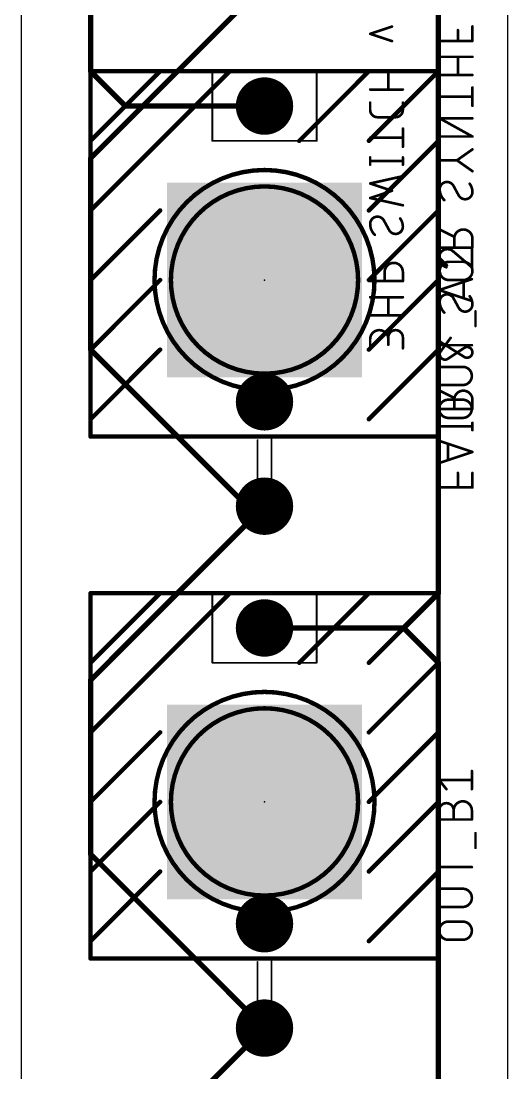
# Model space of a CAD drawing. Extents: x 0 to 14, y 0 to 99.
# Drawn here: x 0 to 14, y 16.21 to 46.44 of the extents above; entities that cross this region are included whole.
import ezdxf

# ---------------------------------------------------------------- set-up
doc = ezdxf.new("R2010")
doc.units = 0
for name, color, linetype in [('1', 12, 'CONTINUOUS'), ('16', 132, 'CONTINUOUS'), ('17', 110, 'CONTINUOUS'), ('20', 31, 'CONTINUOUS'), ('21', 253, 'CONTINUOUS'), ('22', 253, 'CONTINUOUS'), ('23', 53, 'CONTINUOUS'), ('41', 12, 'CONTINUOUS'), ('51', 253, 'CONTINUOUS')]:
    doc.layers.add(name, color=color, linetype=linetype)

# ---------------------------------------------------------------- blocks, each defined once
blk = doc.blocks.new('RECT')
blk.add_solid([(-0.5, -0.5), (0.5, -0.5), (-0.5, 0.5), (0.5, 0.5)])
blk = doc.blocks.new('ROUNDP')
at = {"const_width": 0.5}
blk.add_lwpolyline([(0, -0.25, 1), (0, 0.25, 1), (0, -0.25)], format="xyb", dxfattribs=at)

msp = doc.modelspace()

# ---------------------------------------------------------------- linework, layer by layer
at = {"layer": '1', "const_width": 0.1524}
for points in [[(12, 62.54), (12, 30)], [(2, 58), (2, 45)], [(2, 45), (3, 44)], [(3, 44), (7, 44)], [(12, 30), (11, 29)], [(11, 29), (7, 29)], [(12, 28), (11, 29)], [(12, 15), (12, 28)]]:
    msp.add_lwpolyline(points, dxfattribs=at)
at = {"layer": '1', "const_width": 0.0762}
for points in [[(2.0269, 45.0269, 1), (1.9731, 44.9731)], [(1.9619, 45, 1), (2.0381, 45)], [(3, 44.0381, 1), (3, 43.9619)], [(2.9731, 43.9731, 1), (3.0269, 44.0269)], [(7, 43.9619, 1), (7, 44.0381)], [(11.9619, 30, 1), (12.0381, 30)], [(12.0269, 29.9731, 1), (11.9731, 30.0269)], [(7, 29.0381, 1), (7, 28.9619)], [(11.0269, 29.0269, 1), (10.9731, 28.9731)], [(10.9731, 29.0269, 1), (11.0269, 28.9731)], [(11, 28.9619, 1), (11, 29.0381)], [(12.0381, 28, 1), (11.9619, 28)], [(11.9731, 27.9731, 1), (12.0269, 28.0269)]]:
    msp.add_lwpolyline(points, format="xyb", dxfattribs=at)
at = {"layer": '16', "const_width": 0.1524}
for points in [[(7, 47.5), (2, 42.5)], [(2, 42.5), (2, 37)], [(2, 37), (6.5, 32.5)], [(7, 32.5), (2, 27.5)], [(6.5, 32.5), (7, 32.5)], [(2, 27.5), (2, 22.5)], [(2, 22.5), (7, 17.5)], [(7, 17.5), (2, 12.5)]]:
    msp.add_lwpolyline(points, dxfattribs=at)
at = {"layer": '16', "const_width": 0.0762}
for points in [[(2.0381, 42.5, 1), (1.9619, 42.5)], [(1.9731, 42.5269, 1), (2.0269, 42.4731)], [(1.9619, 37, 1), (2.0381, 37)], [(2.0269, 37.0269, 1), (1.9731, 36.9731)], [(6.5, 32.5381, 1), (6.5, 32.4619)], [(6.4731, 32.4731, 1), (6.5269, 32.5269)], [(7.0269, 32.4731, 1), (6.9731, 32.5269)], [(7, 32.4619, 1), (7, 32.5381)], [(2.0381, 27.5, 1), (1.9619, 27.5)], [(1.9731, 27.5269, 1), (2.0269, 27.4731)], [(1.9619, 22.5, 1), (2.0381, 22.5)], [(2.0269, 22.5269, 1), (1.9731, 22.4731)], [(7.0269, 17.4731, 1), (6.9731, 17.5269)], [(6.9731, 17.4731, 1), (7.0269, 17.5269)]]:
    msp.add_lwpolyline(points, format="xyb", dxfattribs=at)
at = {"layer": '20'}
for p, q in [((0, 99), (0, 0)), ((14, 0), (14, 99))]:
    msp.add_line(p, q, dxfattribs=at)
at = {"layer": '21'}
for points, const_width in [([(2, 43), (2, 45)], 0.127), ([(2, 45), (4, 45)], 0.127), ([(2, 43), (4, 45)], 0.127), ([(6, 45), (2, 41)], 0.127), ([(4, 45), (6, 45)], 0.127), ([(6, 45), (10, 45)], 0.127), ([(10, 45), (8, 43)], 0.127), ([(10, 45), (12, 45)], 0.127), ([(10, 43), (12, 45)], 0.127), ([(12, 45), (12, 43)], 0.127), ([(2, 41), (2, 43)], 0.127), ([(10, 41), (12, 43)], 0.127), ([(12, 43), (12, 41)], 0.127), ([(2, 39), (2, 41)], 0.127), ([(4, 41), (2, 39)], 0.127), ([(10, 39), (12, 41)], 0.127), ([(12, 41), (12, 39)], 0.127), ([(12.9619, 39.3662), (12.9619, 39.8884)], 0.0762), ([(12.4398, 39.81), (12.9619, 39.3662)], 0.0762), ([(2, 37), (2, 39)], 0.127), ([(4, 39), (2, 37)], 0.127), ([(10, 37), (12, 39)], 0.127), ([(12, 39), (12, 37)], 0.127), ([(12.0221, 38.7129), (12.9619, 39.0262)], 0.0762), ([(12.9619, 38.3996), (12.0221, 38.7129)], 0.0762), ([(12.727, 38.9479), (12.727, 38.4779)], 0.0762), ([(13.0663, 37.6811), (13.0663, 38.0988)], 0.0762), ([(12.0221, 36.8669), (12.0221, 37.389)], 0.0762), ([(2, 35), (2, 37)], 0.127), ([(4, 37), (2, 35)], 0.127), ([(10, 35), (12, 37)], 0.127), ([(12, 37), (12, 34.5)], 0.127), ([(12.9619, 37.1279), (12.0221, 37.1279)], 0.0762), ([(12.7008, 36.5051), (12.0221, 36.5051)], 0.0762), ([(12.0221, 35.983), (12.7008, 35.983)], 0.0762), ([(12.2832, 35.5602), (12.7008, 35.5602)], 0.0762), ([(12.7008, 35.0381), (12.2832, 35.0381)], 0.0762), ([(2, 34.5), (2, 35)], 0.127), ([(12, 34.5), (2, 34.5)], 0.127), ([(2, 28), (2, 30)], 0.127), ([(2, 30), (4, 30)], 0.127), ([(2, 28), (4, 30)], 0.127), ([(6, 30), (2, 26)], 0.127), ([(4, 30), (6, 30)], 0.127), ([(6, 30), (10, 30)], 0.127), ([(10, 30), (8, 28)], 0.127), ([(10, 30), (12, 30)], 0.127), ([(10, 28), (12, 30)], 0.127), ([(12, 30), (12, 28)], 0.127), ([(2, 26), (2, 28)], 0.127), ([(10, 26), (12, 28)], 0.127), ([(12, 28), (12, 26)], 0.127), ([(2, 24), (2, 26)], 0.127), ([(4, 26), (2, 24)], 0.127), ([(10, 24), (12, 26)], 0.127), ([(12, 26), (12, 24)], 0.127), ([(12.9619, 24.3662), (12.9619, 24.8884)], 0.0762), ([(12.2309, 24.3662), (12.0221, 24.6273)], 0.0762), ([(12.0221, 24.6273), (12.9619, 24.6273)], 0.0762), ([(2, 22), (2, 24)], 0.127), ([(4, 24), (2, 22)], 0.127), ([(10, 22), (12, 24)], 0.127), ([(12, 24), (12, 22)], 0.127), ([(12.0221, 23.4955), (12.0221, 23.7565)], 0.0762), ([(12.4398, 23.4955), (12.4398, 23.7565)], 0.0762), ([(12.9619, 23.7565), (12.9619, 23.4955)], 0.0762), ([(12.9619, 23.4955), (12.0221, 23.4955)], 0.0762), ([(13.0663, 22.6811), (13.0663, 23.0988)], 0.0762), ([(12.0221, 21.8669), (12.0221, 22.389)], 0.0762), ([(12.9619, 22.128), (12.0221, 22.128)], 0.0762), ([(2, 20), (2, 22)], 0.127), ([(4, 22), (2, 20)], 0.127), ([(10, 20), (12, 22)], 0.127), ([(12, 22), (12, 19.5)], 0.127), ([(12.7008, 21.5051), (12.0221, 21.5051)], 0.0762), ([(12.0221, 20.983), (12.7008, 20.983)], 0.0762), ([(12.2832, 20.5602), (12.7008, 20.5602)], 0.0762), ([(2, 19.5), (2, 20)], 0.127), ([(12.7008, 20.0381), (12.2832, 20.0381)], 0.0762), ([(12, 19.5), (2, 19.5)], 0.127)]:
    msp.add_lwpolyline(points, dxfattribs=dict(at, const_width=const_width))
for points, const_width in [([(2.0318, 45, 1), (1.9683, 45)], 0.0635), ([(2, 45.0318, 1), (2, 44.9682)], 0.0635), ([(4, 45.0318, 1), (4, 44.9682)], 0.0635), ([(4.0225, 44.9775, 1), (3.9775, 45.0225)], 0.0635), ([(4, 44.9682, 1), (4, 45.0318)], 0.0635), ([(6, 45.0318, 1), (6, 44.9682)], 0.0635), ([(6.0225, 44.9775, 1), (5.9775, 45.0225)], 0.0635), ([(6, 44.9682, 1), (6, 45.0318)], 0.0635), ([(10, 45.0318, 1), (10, 44.9682)], 0.0635), ([(10.0225, 44.9775, 1), (9.9775, 45.0225)], 0.0635), ([(10, 44.9682, 1), (10, 45.0318)], 0.0635), ([(12.0318, 45, 1), (11.9682, 45)], 0.0635), ([(12.0225, 44.9775, 1), (11.9775, 45.0225)], 0.0635), ([(12, 44.9682, 1), (12, 45.0318)], 0.0635), ([(1.9775, 43.0225, 1), (2.0225, 42.9775)], 0.0635), ([(2.0318, 43, 1), (1.9683, 43)], 0.0635), ([(1.9683, 43, 1), (2.0318, 43)], 0.0635), ([(7.9775, 43.0225, 1), (8.0225, 42.9775)], 0.0635), ([(9.9775, 43.0225, 1), (10.0225, 42.9775)], 0.0635), ([(12.0318, 43, 1), (11.9682, 43)], 0.0635), ([(11.9682, 43, 1), (12.0318, 43)], 0.0635), ([(12.0225, 42.9775, 1), (11.9775, 43.0225)], 0.0635), ([(7, 36.3093, 1), (7, 41.6907, 1), (7, 36.3093)], 0.127), ([(1.9775, 41.0225, 1), (2.0225, 40.9775)], 0.0635), ([(2.0318, 41, 1), (1.9683, 41)], 0.0635), ([(1.9683, 41, 1), (2.0318, 41)], 0.0635), ([(4.0225, 40.9775, 1), (3.9775, 41.0225)], 0.0635), ([(9.9775, 41.0225, 1), (10.0225, 40.9775)], 0.0635), ([(12.0318, 41, 1), (11.9682, 41)], 0.0635), ([(11.9682, 41, 1), (12.0318, 41)], 0.0635), ([(12.0225, 40.9775, 1), (11.9775, 41.0225)], 0.0635), ([(12.2571, 39.8884, 0.4142), (12.0221, 39.6534)], 0.0762), ([(12.257, 39.9074, 1), (12.2571, 39.8693)], 0.0381), ([(12.4398, 39.81, 0.2053), (12.2571, 39.8884)], 0.0762), ([(12.2571, 39.8693, 1), (12.2571, 39.9074)], 0.0381), ([(12.9809, 39.8884, 1), (12.9428, 39.8884)], 0.0381), ([(12.0221, 39.6534, 0.3252), (12.2309, 39.3662)], 0.0762), ([(12.0411, 39.6534, 1), (12.0031, 39.6534)], 0.0381), ([(12.003, 39.6534, 1), (12.0412, 39.6534)], 0.0381), ([(12.4521, 39.8245, 1), (12.4275, 39.7955)], 0.0381), ([(12.426, 39.7969, 1), (12.4536, 39.8232)], 0.0381), ([(12.2251, 39.3481, 1), (12.2368, 39.3844)], 0.0381), ([(12.9428, 39.3662, 1), (12.9809, 39.3662)], 0.0381), ([(12.9496, 39.3517, 1), (12.9742, 39.3808)], 0.0381), ([(1.9775, 39.0225, 1), (2.0225, 38.9775)], 0.0635), ([(2.0318, 39, 1), (1.9683, 39)], 0.0635), ([(1.9683, 39, 1), (2.0318, 39)], 0.0635), ([(4.0225, 38.9775, 1), (3.9775, 39.0225)], 0.0635), ([(9.9775, 39.0225, 1), (10.0225, 38.9775)], 0.0635), ([(12.0318, 39, 1), (11.9682, 39)], 0.0635), ([(11.9682, 39, 1), (12.0318, 39)], 0.0635), ([(12.0225, 38.9775, 1), (11.9775, 39.0225)], 0.0635), ([(12.9679, 39.0081, 1), (12.9559, 39.0442)], 0.0381), ([(12.0281, 38.731, 1), (12.0161, 38.6948)], 0.0381), ([(12.0161, 38.731, 1), (12.0281, 38.6948)], 0.0381), ([(12.746, 38.9479, 1), (12.7079, 38.9479)], 0.0381), ([(12.7079, 38.4779, 1), (12.746, 38.4779)], 0.0381), ([(12.9559, 38.3816, 1), (12.9679, 38.4177)], 0.0381), ([(13.0854, 38.0988, 1), (13.0473, 38.0988)], 0.0381), ([(13.0473, 37.6811, 1), (13.0854, 37.6811)], 0.0381), ([(12.0412, 37.389, 1), (12.003, 37.389)], 0.0381), ([(1.9775, 37.0225, 1), (2.0225, 36.9775)], 0.0635), ([(2.0318, 37, 1), (1.9683, 37)], 0.0635), ([(1.9683, 37, 1), (2.0318, 37)], 0.0635), ([(4.0225, 36.9775, 1), (3.9775, 37.0225)], 0.0635), ([(9.9775, 37.0225, 1), (10.0225, 36.9775)], 0.0635), ([(12.0318, 37, 1), (11.9682, 37)], 0.0635), ([(11.9682, 37, 1), (12.0318, 37)], 0.0635), ([(12.0225, 36.9775, 1), (11.9775, 37.0225)], 0.0635), ([(12.0221, 37.147, 1), (12.0221, 37.1089)], 0.0381), ([(12.003, 36.8669, 1), (12.0412, 36.8669)], 0.0381), ([(12.9619, 37.1089, 1), (12.9619, 37.147)], 0.0381), ([(12.0221, 36.5241, 1), (12.0221, 36.486)], 0.0381), ([(12.7008, 35.983, 1), (12.7008, 36.5051)], 0.0762), ([(12.7008, 36.5241, 1), (12.7008, 36.486)], 0.0381), ([(12.7008, 36.486, 1), (12.7008, 36.5241)], 0.0381), ([(12.0221, 36.002, 1), (12.0221, 35.9639)], 0.0381), ([(12.7008, 36.002, 1), (12.7008, 35.9639)], 0.0381), ([(12.7008, 35.9639, 1), (12.7008, 36.002)], 0.0381), ([(12.2832, 35.5602, 1), (12.2832, 35.0381)], 0.0762), ([(12.2832, 35.5793, 1), (12.2832, 35.5412)], 0.0381), ([(12.2832, 35.5412, 1), (12.2832, 35.5793)], 0.0381), ([(12.7008, 35.5793, 1), (12.7008, 35.5412)], 0.0381), ([(12.7008, 35.0381, 1), (12.7008, 35.5602)], 0.0762), ([(12.7008, 35.5412, 1), (12.7008, 35.5793)], 0.0381), ([(12.2832, 35.0572, 1), (12.2832, 35.0191)], 0.0381), ([(12.2832, 35.0191, 1), (12.2832, 35.0572)], 0.0381), ([(12.7008, 35.0571, 1), (12.7008, 35.019)], 0.0381), ([(12.7008, 35.0191, 1), (12.7008, 35.0572)], 0.0381), ([(1.9775, 35.0225, 1), (2.0225, 34.9775)], 0.0635), ([(2.0318, 35, 1), (1.9683, 35)], 0.0635), ([(1.9683, 35, 1), (2.0318, 35)], 0.0635), ([(9.9775, 35.0225, 1), (10.0225, 34.9775)], 0.0635), ([(2, 34.5318, 1), (2, 34.4682)], 0.0635), ([(1.9683, 34.5, 1), (2.0318, 34.5)], 0.0635), ([(11.9682, 34.5, 1), (12.0318, 34.5)], 0.0635), ([(12, 34.4682, 1), (12, 34.5318)], 0.0635), ([(2.0318, 30, 1), (1.9683, 30)], 0.0635), ([(2, 30.0317, 1), (2, 29.9683)], 0.0635), ([(4, 30.0317, 1), (4, 29.9683)], 0.0635), ([(4.0225, 29.9775, 1), (3.9775, 30.0225)], 0.0635), ([(4, 29.9683, 1), (4, 30.0317)], 0.0635), ([(6, 30.0317, 1), (6, 29.9683)], 0.0635), ([(6.0225, 29.9775, 1), (5.9775, 30.0225)], 0.0635), ([(6, 29.9683, 1), (6, 30.0317)], 0.0635), ([(10, 30.0317, 1), (10, 29.9683)], 0.0635), ([(10.0225, 29.9775, 1), (9.9775, 30.0225)], 0.0635), ([(10, 29.9683, 1), (10, 30.0317)], 0.0635), ([(12.0318, 30, 1), (11.9682, 30)], 0.0635), ([(12.0225, 29.9775, 1), (11.9775, 30.0225)], 0.0635), ([(12, 29.9683, 1), (12, 30.0317)], 0.0635), ([(1.9775, 28.0225, 1), (2.0225, 27.9775)], 0.0635), ([(2.0318, 28, 1), (1.9683, 28)], 0.0635), ([(1.9683, 28, 1), (2.0318, 28)], 0.0635), ([(7.9775, 28.0225, 1), (8.0225, 27.9775)], 0.0635), ([(9.9775, 28.0225, 1), (10.0225, 27.9775)], 0.0635), ([(12.0318, 28, 1), (11.9682, 28)], 0.0635), ([(11.9682, 28, 1), (12.0318, 28)], 0.0635), ([(12.0225, 27.9775, 1), (11.9775, 28.0225)], 0.0635), ([(7, 21.3093, 1), (7, 26.6907, 1), (7, 21.3093)], 0.127), ([(1.9775, 26.0225, 1), (2.0225, 25.9775)], 0.0635), ([(2.0318, 26, 1), (1.9683, 26)], 0.0635), ([(1.9683, 26, 1), (2.0318, 26)], 0.0635), ([(4.0225, 25.9775, 1), (3.9775, 26.0225)], 0.0635), ([(9.9775, 26.0225, 1), (10.0225, 25.9775)], 0.0635), ([(12.0318, 26, 1), (11.9682, 26)], 0.0635), ([(11.9682, 26, 1), (12.0318, 26)], 0.0635), ([(12.0225, 25.9775, 1), (11.9775, 26.0225)], 0.0635), ([(12.9809, 24.8884, 1), (12.9428, 24.8884)], 0.0381), ([(12.037, 24.6392, 1), (12.0072, 24.6154)], 0.0381), ([(12.0221, 24.6463, 1), (12.0221, 24.6082)], 0.0381), ([(12.9619, 24.6082, 1), (12.9619, 24.6463)], 0.0381), ([(12.2161, 24.3543, 1), (12.2458, 24.3781)], 0.0381), ([(12.9428, 24.3662, 1), (12.9809, 24.3662)], 0.0381), ([(1.9775, 24.0225, 1), (2.0225, 23.9775)], 0.0635), ([(2.0318, 24, 1), (1.9683, 24)], 0.0635), ([(1.9683, 24, 1), (2.0318, 24)], 0.0635), ([(4.0225, 23.9775, 1), (3.9775, 24.0225)], 0.0635), ([(9.9775, 24.0225, 1), (10.0225, 23.9775)], 0.0635), ([(12.0318, 24, 1), (11.9682, 24)], 0.0635), ([(11.9682, 24, 1), (12.0318, 24)], 0.0635), ([(12.0225, 23.9775, 1), (11.9775, 24.0225)], 0.0635), ([(12.4398, 23.7565, 1), (12.0221, 23.7565)], 0.0762), ([(12.9619, 23.7565, 1), (12.4398, 23.7565)], 0.0762), ([(12.0412, 23.7565, 1), (12.003, 23.7565)], 0.0381), ([(12.003, 23.7565, 1), (12.0412, 23.7565)], 0.0381), ([(12.4588, 23.7565, 1), (12.4207, 23.7565)], 0.0381), ([(12.4207, 23.7565, 1), (12.4588, 23.7565)], 0.0381), ([(12.4207, 23.7565, 1), (12.4588, 23.7565)], 0.0381), ([(12.9809, 23.7565, 1), (12.9428, 23.7565)], 0.0381), ([(12.9428, 23.7565, 1), (12.9809, 23.7565)], 0.0381), ([(12.0221, 23.5145, 1), (12.0221, 23.4764)], 0.0381), ([(12.003, 23.4955, 1), (12.0412, 23.4955)], 0.0381), ([(12.4207, 23.4955, 1), (12.4588, 23.4955)], 0.0381), ([(12.9428, 23.4955, 1), (12.9809, 23.4955)], 0.0381), ([(12.9619, 23.4764, 1), (12.9619, 23.5145)], 0.0381), ([(13.0854, 23.0988, 1), (13.0473, 23.0988)], 0.0381), ([(13.0473, 22.6811, 1), (13.0854, 22.6811)], 0.0381), ([(12.0412, 22.389, 1), (12.003, 22.389)], 0.0381), ([(12.0221, 22.147, 1), (12.0221, 22.1089)], 0.0381), ([(12.9619, 22.1089, 1), (12.9619, 22.147)], 0.0381), ([(1.9775, 22.0225, 1), (2.0225, 21.9775)], 0.0635), ([(2.0318, 22, 1), (1.9683, 22)], 0.0635), ([(1.9683, 22, 1), (2.0318, 22)], 0.0635), ([(4.0225, 21.9775, 1), (3.9775, 22.0225)], 0.0635), ([(9.9775, 22.0225, 1), (10.0225, 21.9775)], 0.0635), ([(12.0318, 22, 1), (11.9682, 22)], 0.0635), ([(11.9682, 22, 1), (12.0318, 22)], 0.0635), ([(12.0225, 21.9775, 1), (11.9775, 22.0225)], 0.0635), ([(12.003, 21.8669, 1), (12.0412, 21.8669)], 0.0381), ([(12.0221, 21.5241, 1), (12.0221, 21.486)], 0.0381), ([(12.7008, 20.983, 1), (12.7008, 21.5051)], 0.0762), ([(12.7008, 21.5241, 1), (12.7008, 21.486)], 0.0381), ([(12.7008, 21.486, 1), (12.7008, 21.5241)], 0.0381), ([(12.0221, 21.002, 1), (12.0221, 20.9639)], 0.0381), ([(12.7008, 21.002, 1), (12.7008, 20.9639)], 0.0381), ([(12.7008, 20.9639, 1), (12.7008, 21.002)], 0.0381), ([(12.2832, 20.5602, 1), (12.2832, 20.0381)], 0.0762), ([(12.2832, 20.5793, 1), (12.2832, 20.5412)], 0.0381), ([(12.2832, 20.5412, 1), (12.2832, 20.5793)], 0.0381), ([(12.7008, 20.0381, 1), (12.7008, 20.5602)], 0.0762), ([(12.7008, 20.5793, 1), (12.7008, 20.5412)], 0.0381), ([(12.7008, 20.5412, 1), (12.7008, 20.5793)], 0.0381), ([(1.9775, 20.0225, 1), (2.0225, 19.9775)], 0.0635), ([(2.0318, 20, 1), (1.9683, 20)], 0.0635), ([(1.9683, 20, 1), (2.0318, 20)], 0.0635), ([(9.9775, 20.0225, 1), (10.0225, 19.9775)], 0.0635), ([(12.2832, 20.0572, 1), (12.2832, 20.0191)], 0.0381), ([(12.2832, 20.0191, 1), (12.2832, 20.0572)], 0.0381), ([(12.7008, 20.0571, 1), (12.7008, 20.019)], 0.0381), ([(12.7008, 20.0191, 1), (12.7008, 20.0572)], 0.0381), ([(2, 19.5317, 1), (2, 19.4683)], 0.0635), ([(1.9683, 19.5, 1), (2.0318, 19.5)], 0.0635), ([(11.9682, 19.5, 1), (12.0318, 19.5)], 0.0635), ([(12, 19.4683, 1), (12, 19.5317)], 0.0635)]:
    msp.add_lwpolyline(points, format="xyb", dxfattribs=dict(at, const_width=const_width))
at = {"layer": '22', "const_width": 0.0762}
for points in [[(10.0381, 46.0774), (10.6646, 46.2862)], [(12.0381, 46.2878), (12.0381, 45.8701)], [(12.9779, 45.8701), (12.9779, 46.2878)], [(10.6646, 45.8685), (10.0381, 46.0774)], [(12.5602, 45.8701), (12.5602, 46.1834)], [(12.0381, 45.8701), (12.9779, 45.8701)], [(12.9779, 45.4151), (12.0381, 45.4151)], [(12.5602, 44.893), (12.5602, 45.4151)], [(10.9779, 44.9973), (10.0381, 44.9973)], [(10.5602, 44.4752), (10.5602, 44.9973)], [(12.0381, 44.893), (12.9779, 44.893)], [(10.0381, 44.4752), (10.9779, 44.4752)], [(12.9779, 44.0091), (12.9779, 44.5312)], [(12.0381, 44.2701), (12.9779, 44.2701)], [(10.0381, 44.0978), (10.0381, 43.889)], [(10.9779, 43.889), (10.9779, 44.0978)], [(10.2469, 43.6801), (10.7691, 43.6801)], [(12.9779, 43.1252), (12.0381, 43.6473)], [(12.0381, 43.6473), (12.9779, 43.6473)], [(10.9779, 42.8293), (10.9779, 43.3514)], [(10.0381, 43.0903), (10.9779, 43.0903)], [(12.0381, 43.1252), (12.9779, 43.1252)], [(12.5341, 42.4413), (12.9779, 42.7546)], [(10.0381, 42.3154), (10.0381, 42.5242)], [(10.9779, 42.4198), (10.0381, 42.4198)], [(10.9779, 42.3154), (10.9779, 42.5242)], [(12.0381, 42.4413), (12.5341, 42.4413)], [(12.9779, 42.1281), (12.5341, 42.4413)], [(10.0381, 41.7752), (10.9779, 41.984)], [(10.6646, 41.5663), (10.0381, 41.7752)], [(12.4297, 41.7141), (12.5863, 41.4269)], [(10.0381, 41.3575), (10.6646, 41.5663)], [(10.9779, 41.1487), (10.0381, 41.3575)], [(10.4297, 40.7171), (10.5863, 40.43)], [(12.0381, 40.4526), (12.4558, 40.2438)], [(12.4558, 40.1915), (12.4558, 39.9305)], [(12.9779, 39.9305), (12.9779, 40.1915)], [(12.0381, 39.9305), (12.9779, 39.9305)], [(12.2469, 39.4188), (12.0381, 39.6277)], [(12.7168, 39.5232), (12.2992, 39.5232)], [(10.0381, 38.9715), (10.9779, 38.9715)], [(10.4558, 39.2325), (10.4558, 38.9715)], [(10.9779, 38.9715), (10.9779, 39.2325)], [(12.2992, 39.0011), (12.7168, 39.0011)], [(10.9779, 38.5051), (10.0381, 38.5051)], [(10.5602, 37.983), (10.5602, 38.5051)], [(12.4297, 38.4832), (12.5863, 38.196)], [(10.0381, 37.983), (10.9779, 37.983)], [(10.0381, 37.0381), (10.0381, 37.2992)], [(10.5602, 37.3514), (10.5602, 37.1425)], [(10.9779, 37.0381), (10.9779, 37.3514)], [(12.743, 36.7899), (12.0381, 37.2337)], [(12.0642, 36.9465), (12.3514, 37.3381)], [(12.2731, 36.7377), (12.743, 37.0509)], [(12.0381, 35.8197), (12.4558, 35.6108)], [(12.4558, 35.5586), (12.4558, 35.2976)], [(12.9779, 35.2976), (12.9779, 35.5586)], [(12.0381, 35.2976), (12.9779, 35.2976)], [(12.0381, 34.6865), (12.0381, 34.8953)], [(12.9779, 34.7909), (12.0381, 34.7909)], [(12.9779, 34.6865), (12.9779, 34.8953)], [(12.9779, 34.0594), (12.0381, 34.3727)], [(12.2731, 34.2944), (12.2731, 33.8244)], [(12.0381, 33.7461), (12.9779, 34.0594)], [(12.5602, 33.0381), (12.5602, 33.4558)], [(12.9779, 33.0381), (12.9779, 33.4558)], [(12.0381, 33.0381), (12.9779, 33.0381)]]:
    msp.add_lwpolyline(points, dxfattribs=at)
at = {"layer": '22'}
for points, const_width in [([(10.6707, 46.2681, 1), (10.6586, 46.3043)], 0.0381), ([(12.0572, 46.2878, 1), (12.0191, 46.2878)], 0.0381), ([(12.997, 46.2878, 1), (12.9588, 46.2878)], 0.0381), ([(10.0441, 46.0954, 1), (10.0321, 46.0593)], 0.0381), ([(10.0321, 46.0954, 1), (10.0441, 46.0593)], 0.0381), ([(12.5793, 46.1834, 1), (12.5412, 46.1834)], 0.0381), ([(10.6586, 45.8504, 1), (10.6707, 45.8866)], 0.0381), ([(12.0381, 45.8892, 1), (12.0381, 45.8511)], 0.0381), ([(12.0191, 45.8701, 1), (12.0572, 45.8701)], 0.0381), ([(12.5412, 45.8701, 1), (12.5793, 45.8701)], 0.0381), ([(12.9588, 45.8701, 1), (12.997, 45.8701)], 0.0381), ([(12.9779, 45.8511, 1), (12.9779, 45.8892)], 0.0381), ([(12.0381, 45.4342, 1), (12.0381, 45.3961)], 0.0381), ([(12.5793, 45.4151, 1), (12.5412, 45.4151)], 0.0381), ([(12.9779, 45.3961, 1), (12.9779, 45.4342)], 0.0381), ([(10.0381, 45.0164, 1), (10.0381, 44.9783)], 0.0381), ([(10.5793, 44.9973, 1), (10.5412, 44.9973)], 0.0381), ([(10.9779, 44.9783, 1), (10.9779, 45.0164)], 0.0381), ([(12.0381, 44.9121, 1), (12.0381, 44.874)], 0.0381), ([(12.5412, 44.893, 1), (12.5793, 44.893)], 0.0381), ([(12.9779, 44.874, 1), (12.9779, 44.9121)], 0.0381), ([(10.0381, 44.4942, 1), (10.0381, 44.4561)], 0.0381), ([(10.5412, 44.4752, 1), (10.5793, 44.4752)], 0.0381), ([(10.9779, 44.4561, 1), (10.9779, 44.4942)], 0.0381), ([(12.997, 44.5312, 1), (12.9588, 44.5312)], 0.0381), ([(12.0381, 44.2892, 1), (12.0381, 44.2511)], 0.0381), ([(12.9779, 44.2511, 1), (12.9779, 44.2892)], 0.0381), ([(10.0572, 44.0978, 1), (10.0191, 44.0978)], 0.0381), ([(10.0381, 43.889, 0.4142), (10.2469, 43.6801)], 0.0762), ([(10.0572, 43.889, 1), (10.0191, 43.889)], 0.0381), ([(10.0191, 43.889, 1), (10.0572, 43.889)], 0.0381), ([(10.7691, 43.6801, 0.4142), (10.9779, 43.889)], 0.0762), ([(10.997, 44.0978, 1), (10.9588, 44.0978)], 0.0381), ([(10.9969, 43.889, 1), (10.9589, 43.889)], 0.0381), ([(10.9588, 43.889, 1), (10.997, 43.889)], 0.0381), ([(12.9588, 44.0091, 1), (12.997, 44.0091)], 0.0381), ([(10.2469, 43.6992, 1), (10.2469, 43.6611)], 0.0381), ([(10.2469, 43.6611, 1), (10.2469, 43.6992)], 0.0381), ([(10.7691, 43.6992, 1), (10.7691, 43.6611)], 0.0381), ([(10.7691, 43.6611, 1), (10.7691, 43.6992)], 0.0381), ([(12.0474, 43.6639, 1), (12.0288, 43.6306)], 0.0381), ([(12.0381, 43.6663, 1), (12.0381, 43.6282)], 0.0381), ([(12.9779, 43.6282, 1), (12.9779, 43.6663)], 0.0381), ([(10.997, 43.3514, 1), (10.9588, 43.3514)], 0.0381), ([(10.0381, 43.1094, 1), (10.0381, 43.0713)], 0.0381), ([(10.9779, 43.0713, 1), (10.9779, 43.1094)], 0.0381), ([(12.0381, 43.1442, 1), (12.0381, 43.1061)], 0.0381), ([(12.9686, 43.1085, 1), (12.9872, 43.1418)], 0.0381), ([(12.9779, 43.1061, 1), (12.9779, 43.1442)], 0.0381), ([(10.9588, 42.8293, 1), (10.997, 42.8293)], 0.0381), ([(12.9889, 42.739, 1), (12.9669, 42.7702)], 0.0381), ([(10.0572, 42.5242, 1), (10.0191, 42.5242)], 0.0381), ([(10.0381, 42.4388, 1), (10.0381, 42.4007)], 0.0381), ([(10.0191, 42.3154, 1), (10.0572, 42.3154)], 0.0381), ([(10.997, 42.5242, 1), (10.9588, 42.5242)], 0.0381), ([(10.9588, 42.3154, 1), (10.997, 42.3154)], 0.0381), ([(10.9779, 42.4007, 1), (10.9779, 42.4388)], 0.0381), ([(12.0381, 42.4604, 1), (12.0381, 42.4223)], 0.0381), ([(12.5451, 42.4569, 1), (12.5231, 42.4258)], 0.0381), ([(12.5231, 42.4569, 1), (12.5451, 42.4258)], 0.0381), ([(12.5341, 42.4223, 1), (12.5341, 42.4604)], 0.0381), ([(12.9669, 42.1125, 1), (12.9889, 42.1436)], 0.0381), ([(10.0441, 41.7933, 1), (10.0321, 41.7571)], 0.0381), ([(10.034, 41.7938, 1), (10.0422, 41.7566)], 0.0381), ([(10.982, 41.9654, 1), (10.9738, 42.0026)], 0.0381), ([(12.2469, 41.8185, 0.4142), (12.0381, 41.6096)], 0.0762), ([(12.4297, 41.7141, 0.2656), (12.2469, 41.8185)], 0.0762), ([(12.2469, 41.8375, 1), (12.2469, 41.7994)], 0.0381), ([(12.2469, 41.7994, 1), (12.2469, 41.8375)], 0.0381), ([(12.4464, 41.7232, 1), (12.413, 41.7049)], 0.0381), ([(12.4133, 41.7044, 1), (12.4461, 41.7237)], 0.0381), ([(12.9148, 41.7777, 1), (12.8843, 41.7548)], 0.0381), ([(12.9779, 41.5313, 0.1623), (12.8996, 41.7663)], 0.0762), ([(10.6707, 41.5483, 1), (10.6586, 41.5844)], 0.0381), ([(10.6586, 41.5483, 1), (10.6707, 41.5844)], 0.0381), ([(12.0381, 41.6096, 0.2), (12.1686, 41.2964)], 0.0762), ([(12.0571, 41.6096, 1), (12.0191, 41.6096)], 0.0381), ([(12.0191, 41.6096, 1), (12.0572, 41.6096)], 0.0381), ([(12.5863, 41.4269, 0.2656), (12.7691, 41.3225)], 0.0762), ([(12.6027, 41.4366, 1), (12.5699, 41.4172)], 0.0381), ([(12.5696, 41.4178, 1), (12.603, 41.436)], 0.0381), ([(12.7691, 41.3225, 0.4142), (12.9779, 41.5313)], 0.0762), ([(12.9969, 41.5313, 1), (12.9588, 41.5313)], 0.0381), ([(12.9589, 41.5313, 1), (12.9969, 41.5313)], 0.0381), ([(10.0422, 41.3761, 1), (10.034, 41.3389)], 0.0381), ([(10.0321, 41.3756, 1), (10.0441, 41.3394)], 0.0381), ([(10.9738, 41.1301, 1), (10.982, 41.1672)], 0.0381), ([(12.1552, 41.2829, 1), (12.182, 41.3099)], 0.0381), ([(12.7691, 41.3415, 1), (12.7691, 41.3034)], 0.0381), ([(12.7691, 41.3034, 1), (12.7691, 41.3415)], 0.0381), ([(10.2469, 40.8216, 0.4142), (10.0381, 40.6127)], 0.0762), ([(10.4297, 40.7171, 0.2656), (10.2469, 40.8216)], 0.0762), ([(10.2469, 40.8406, 1), (10.2469, 40.8025)], 0.0381), ([(10.2469, 40.8025, 1), (10.2469, 40.8406)], 0.0381), ([(10.0381, 40.6127, 0.2), (10.1686, 40.2994)], 0.0762), ([(10.0571, 40.6127, 1), (10.0191, 40.6127)], 0.0381), ([(10.0191, 40.6127, 1), (10.0572, 40.6127)], 0.0381), ([(10.4464, 40.7263, 1), (10.413, 40.708)], 0.0381), ([(10.4133, 40.7075, 1), (10.4461, 40.7268)], 0.0381), ([(10.7691, 40.3255, 0.4142), (10.9779, 40.5344)], 0.0762), ([(10.9148, 40.7808, 1), (10.8843, 40.7579)], 0.0381), ([(10.9779, 40.5344, 0.1623), (10.8996, 40.7693)], 0.0762), ([(10.9969, 40.5344, 1), (10.9588, 40.5344)], 0.0381), ([(10.9589, 40.5344, 1), (10.9969, 40.5344)], 0.0381), ([(10.1552, 40.2859, 1), (10.182, 40.313)], 0.0381), ([(10.5863, 40.43, 0.2656), (10.7691, 40.3255)], 0.0762), ([(10.6027, 40.4396, 1), (10.5699, 40.4203)], 0.0381), ([(10.5696, 40.4208, 1), (10.603, 40.4391)], 0.0381), ([(10.7691, 40.3446, 1), (10.7691, 40.3065)], 0.0381), ([(10.7691, 40.3065, 1), (10.7691, 40.3446)], 0.0381), ([(12.0466, 40.4696, 1), (12.0296, 40.4356)], 0.0381), ([(12.9779, 40.1915, 1), (12.4558, 40.1915)], 0.0762), ([(12.4748, 40.1915, 1), (12.4367, 40.1915)], 0.0381), ([(12.4367, 40.1915, 1), (12.4748, 40.1915)], 0.0381), ([(12.4473, 40.2267, 1), (12.4643, 40.2608)], 0.0381), ([(12.997, 40.1915, 1), (12.9588, 40.1915)], 0.0381), ([(12.9588, 40.1915, 1), (12.997, 40.1915)], 0.0381), ([(12.0381, 39.9495, 1), (12.0381, 39.9114)], 0.0381), ([(12.4367, 39.9305, 1), (12.4748, 39.9305)], 0.0381), ([(12.9588, 39.9305, 1), (12.997, 39.9305)], 0.0381), ([(12.9779, 39.9114, 1), (12.9779, 39.9495)], 0.0381), ([(12.0516, 39.6411, 1), (12.0246, 39.6142)], 0.0381), ([(10.9779, 39.2325, 1), (10.4558, 39.2325)], 0.0762), ([(12.2992, 39.5232, 1), (12.2992, 39.0011)], 0.0762), ([(12.2335, 39.4053, 1), (12.2604, 39.4323)], 0.0381), ([(12.2992, 39.5423, 1), (12.2992, 39.5042)], 0.0381), ([(12.2992, 39.5042, 1), (12.2992, 39.5423)], 0.0381), ([(12.7168, 39.0011, 1), (12.7168, 39.5232)], 0.0762), ([(12.7168, 39.5423, 1), (12.7168, 39.5042)], 0.0381), ([(12.7168, 39.5042, 1), (12.7168, 39.5423)], 0.0381), ([(10.0381, 38.9905, 1), (10.0381, 38.9524)], 0.0381), ([(10.4748, 39.2325, 1), (10.4367, 39.2325)], 0.0381), ([(10.4367, 39.2325, 1), (10.4748, 39.2325)], 0.0381), ([(10.997, 39.2325, 1), (10.9588, 39.2325)], 0.0381), ([(10.9588, 39.2325, 1), (10.997, 39.2325)], 0.0381), ([(10.9779, 38.9524, 1), (10.9779, 38.9905)], 0.0381), ([(12.2992, 39.0202, 1), (12.2992, 38.9821)], 0.0381), ([(12.2992, 38.9821, 1), (12.2992, 39.0202)], 0.0381), ([(12.7168, 39.0202, 1), (12.7168, 38.9821)], 0.0381), ([(12.7168, 38.9821, 1), (12.7168, 39.0202)], 0.0381), ([(10.4367, 38.9715, 1), (10.4748, 38.9715)], 0.0381), ([(10.9588, 38.9715, 1), (10.997, 38.9715)], 0.0381), ([(10.0381, 38.5241, 1), (10.0381, 38.486)], 0.0381), ([(10.5793, 38.5051, 1), (10.5412, 38.5051)], 0.0381), ([(10.9779, 38.486, 1), (10.9779, 38.5241)], 0.0381), ([(12.2469, 38.5876, 0.4142), (12.0381, 38.3788)], 0.0762), ([(12.0381, 38.3788, 0.2), (12.1686, 38.0655)], 0.0762), ([(12.0571, 38.3788, 1), (12.0191, 38.3788)], 0.0381), ([(12.0191, 38.3788, 1), (12.0572, 38.3788)], 0.0381), ([(12.4297, 38.4832, 0.2656), (12.2469, 38.5876)], 0.0762), ([(12.2469, 38.6067, 1), (12.2469, 38.5686)], 0.0381), ([(12.2469, 38.5686, 1), (12.2469, 38.6067)], 0.0381), ([(12.4464, 38.4923, 1), (12.413, 38.4741)], 0.0381), ([(12.4133, 38.4735, 1), (12.4461, 38.4929)], 0.0381), ([(12.9779, 38.3005, 0.1623), (12.8996, 38.5354)], 0.0762), ([(12.9148, 38.5468, 1), (12.8843, 38.524)], 0.0381), ([(12.1552, 38.052, 1), (12.182, 38.079)], 0.0381), ([(12.5863, 38.196, 0.2656), (12.7691, 38.0916)], 0.0762), ([(12.6027, 38.2057, 1), (12.5699, 38.1864)], 0.0381), ([(12.5696, 38.1869, 1), (12.603, 38.2052)], 0.0381), ([(12.7691, 38.0916, 0.4142), (12.9779, 38.3005)], 0.0762), ([(12.7691, 38.1107, 1), (12.7691, 38.0726)], 0.0381), ([(12.7691, 38.0726, 1), (12.7691, 38.1107)], 0.0381), ([(12.9969, 38.3005, 1), (12.9588, 38.3005)], 0.0381), ([(12.9589, 38.3005, 1), (12.9969, 38.3005)], 0.0381), ([(10.0381, 38.002, 1), (10.0381, 37.9639)], 0.0381), ([(10.5412, 37.983, 1), (10.5793, 37.983)], 0.0381), ([(10.9779, 37.9639, 1), (10.9779, 38.002)], 0.0381), ([(10.5602, 37.2992, 1), (10.0381, 37.2992)], 0.0762), ([(10.9779, 37.3514, 1), (10.5602, 37.3514)], 0.0762), ([(10.0572, 37.2992, 1), (10.0191, 37.2992)], 0.0381), ([(10.0191, 37.2992, 1), (10.0572, 37.2992)], 0.0381), ([(10.5793, 37.3514, 1), (10.5412, 37.3514)], 0.0381), ([(10.5412, 37.3514, 1), (10.5793, 37.3514)], 0.0381), ([(10.5412, 37.2992, 1), (10.5793, 37.2992)], 0.0381), ([(10.997, 37.3514, 1), (10.9588, 37.3514)], 0.0381), ([(10.9588, 37.3514, 1), (10.997, 37.3514)], 0.0381), ([(12.0483, 37.2498, 1), (12.0279, 37.2176)], 0.0381), ([(12.3667, 37.3268, 1), (12.336, 37.3494)], 0.0381), ([(10.0191, 37.0381, 1), (10.0572, 37.0381)], 0.0381), ([(10.5412, 37.1425, 1), (10.5793, 37.1425)], 0.0381), ([(10.9588, 37.0381, 1), (10.997, 37.0381)], 0.0381), ([(12.0642, 36.9465, 0.1623), (12.0381, 36.8682)], 0.0762), ([(12.0381, 36.8682, 0.4142), (12.1947, 36.7116)], 0.0762), ([(12.0572, 36.8682, 1), (12.0191, 36.8682)], 0.0381), ([(12.0191, 36.8682, 1), (12.0572, 36.8682)], 0.0381), ([(12.0488, 36.9578, 1), (12.0796, 36.9353)], 0.0381), ([(12.0794, 36.9351, 1), (12.049, 36.9579)], 0.0381), ([(12.9779, 36.9204, 0.5884), (12.743, 37.0509)], 0.0762), ([(12.7329, 37.0671, 1), (12.753, 37.0348)], 0.0381), ([(12.743, 36.7899, 0.5884), (12.9779, 36.9204)], 0.0762), ([(12.7535, 37.0351, 1), (12.7324, 37.0668)], 0.0381), ([(12.9969, 36.9204, 1), (12.9589, 36.9204)], 0.0381), ([(12.9589, 36.9204, 1), (12.9969, 36.9204)], 0.0381), ([(12.1947, 36.7116, 0.1623), (12.2731, 36.7377)], 0.0762), ([(12.1947, 36.7306, 1), (12.1947, 36.6925)], 0.0381), ([(12.1947, 36.6925, 1), (12.1947, 36.7306)], 0.0381), ([(12.2625, 36.7535, 1), (12.2836, 36.7218)], 0.0381), ([(12.2845, 36.7224, 1), (12.2616, 36.7529)], 0.0381), ([(12.753, 36.8061, 1), (12.7329, 36.7737)], 0.0381), ([(12.7328, 36.7738, 1), (12.7531, 36.806)], 0.0381), ([(12.0466, 35.8367, 1), (12.0296, 35.8026)], 0.0381), ([(12.9779, 35.5586, 1), (12.4558, 35.5586)], 0.0762), ([(12.4748, 35.5586, 1), (12.4367, 35.5586)], 0.0381), ([(12.4367, 35.5586, 1), (12.4748, 35.5586)], 0.0381), ([(12.4473, 35.5938, 1), (12.4643, 35.6279)], 0.0381), ([(12.997, 35.5586, 1), (12.9588, 35.5586)], 0.0381), ([(12.9588, 35.5586, 1), (12.997, 35.5586)], 0.0381), ([(12.0381, 35.3166, 1), (12.0381, 35.2785)], 0.0381), ([(12.4367, 35.2976, 1), (12.4748, 35.2976)], 0.0381), ([(12.9588, 35.2976, 1), (12.997, 35.2976)], 0.0381), ([(12.9779, 35.2785, 1), (12.9779, 35.3166)], 0.0381), ([(12.0572, 34.8953, 1), (12.0191, 34.8953)], 0.0381), ([(12.0381, 34.81, 1), (12.0381, 34.7719)], 0.0381), ([(12.997, 34.8953, 1), (12.9588, 34.8953)], 0.0381), ([(12.9779, 34.7719, 1), (12.9779, 34.81)], 0.0381), ([(12.0191, 34.6865, 1), (12.0572, 34.6865)], 0.0381), ([(12.9588, 34.6865, 1), (12.997, 34.6865)], 0.0381), ([(12.0441, 34.3907, 1), (12.0321, 34.3546)], 0.0381), ([(12.2921, 34.2944, 1), (12.254, 34.2944)], 0.0381), ([(12.9719, 34.0413, 1), (12.9839, 34.0775)], 0.0381), ([(12.9839, 34.0413, 1), (12.9719, 34.0775)], 0.0381), ([(12.0321, 33.7642, 1), (12.0441, 33.7281)], 0.0381), ([(12.254, 33.8244, 1), (12.2921, 33.8244)], 0.0381), ([(12.5793, 33.4558, 1), (12.5412, 33.4558)], 0.0381), ([(12.997, 33.4558, 1), (12.9588, 33.4558)], 0.0381), ([(12.0381, 33.0572, 1), (12.0381, 33.0191)], 0.0381), ([(12.5412, 33.0381, 1), (12.5793, 33.0381)], 0.0381), ([(12.9588, 33.0381, 1), (12.997, 33.0381)], 0.0381), ([(12.9779, 33.0191, 1), (12.9779, 33.0572)], 0.0381)]:
    msp.add_lwpolyline(points, format="xyb", dxfattribs=dict(at, const_width=const_width))
at = {"layer": '23'}
for p in [(7, 39), (7, 24)]:
    msp.add_point(p, dxfattribs=at)
at = {"layer": '51', "const_width": 0.0508}
for points in [[(2, 45), (5.5, 45)], [(2, 45), (2, 34.5)], [(5.5, 45), (8.5, 45)], [(5.5, 45), (5.5, 43)], [(8.5, 45), (12, 45)], [(8.5, 43), (8.5, 45)], [(12, 34.5), (12, 45)], [(5.5, 43), (8.5, 43)], [(2, 34.5), (7.2, 34.5)], [(7.2, 34.5), (12, 34.5)], [(7.2, 32.3), (7.2, 34.5)], [(6.8, 34.4), (6.8, 32.3)], [(6.8, 32.3), (7.2, 32.3)], [(2, 30), (5.5, 30)], [(2, 30), (2, 19.5)], [(5.5, 30), (8.5, 30)], [(5.5, 30), (5.5, 28)], [(8.5, 30), (12, 30)], [(8.5, 28), (8.5, 30)], [(12, 19.5), (12, 30)], [(5.5, 28), (8.5, 28)], [(2, 19.5), (7.2, 19.5)], [(6.8, 19.4), (6.8, 17.3)], [(7.2, 19.5), (12, 19.5)], [(7.2, 17.3), (7.2, 19.5)], [(6.8, 17.3), (7.2, 17.3)]]:
    msp.add_lwpolyline(points, dxfattribs=at)
at = {"layer": '51'}
for points, const_width in [([(2, 45.0127, 1), (2, 44.9873)], 0.0254), ([(2.0127, 45, 1), (1.9873, 45)], 0.0254), ([(5.5, 45.0127, 1), (5.5, 44.9873)], 0.0254), ([(5.5127, 45, 1), (5.4873, 45)], 0.0254), ([(5.5, 44.9873, 1), (5.5, 45.0127)], 0.0254), ([(8.5, 45.0127, 1), (8.5, 44.9873)], 0.0254), ([(8.5127, 45, 1), (8.4873, 45)], 0.0254), ([(8.5, 44.9873, 1), (8.5, 45.0127)], 0.0254), ([(12.0127, 45, 1), (11.9873, 45)], 0.0254), ([(12, 44.9873, 1), (12, 45.0127)], 0.0254), ([(5.5, 43.0127, 1), (5.5, 42.9873)], 0.0254), ([(5.4873, 43, 1), (5.5127, 43)], 0.0254), ([(8.4873, 43, 1), (8.5127, 43)], 0.0254), ([(8.5, 42.9873, 1), (8.5, 43.0127)], 0.0254), ([(7, 35.8377, 1), (7, 42.1623, 1), (7, 35.8377)], 0.127), ([(2, 34.5127, 1), (2, 34.4873)], 0.0254), ([(1.9873, 34.5, 1), (2.0127, 34.5)], 0.0254), ([(7.2, 34.5127, 1), (7.2, 34.4873)], 0.0254), ([(7.2127, 34.5, 1), (7.1873, 34.5)], 0.0254), ([(7.2, 34.4873, 1), (7.2, 34.5127)], 0.0254), ([(11.9873, 34.5, 1), (12.0127, 34.5)], 0.0254), ([(12, 34.4873, 1), (12, 34.5127)], 0.0254), ([(6.8127, 34.4, 1), (6.7873, 34.4)], 0.0254), ([(6.8, 32.3127, 1), (6.8, 32.2873)], 0.0254), ([(6.7873, 32.3, 1), (6.8127, 32.3)], 0.0254), ([(7.1873, 32.3, 1), (7.2127, 32.3)], 0.0254), ([(7.2, 32.2873, 1), (7.2, 32.3127)], 0.0254), ([(2, 30.0127, 1), (2, 29.9873)], 0.0254), ([(2.0127, 30, 1), (1.9873, 30)], 0.0254), ([(5.5, 30.0127, 1), (5.5, 29.9873)], 0.0254), ([(5.5127, 30, 1), (5.4873, 30)], 0.0254), ([(5.5, 29.9873, 1), (5.5, 30.0127)], 0.0254), ([(8.5, 30.0127, 1), (8.5, 29.9873)], 0.0254), ([(8.5127, 30, 1), (8.4873, 30)], 0.0254), ([(8.5, 29.9873, 1), (8.5, 30.0127)], 0.0254), ([(12.0127, 30, 1), (11.9873, 30)], 0.0254), ([(12, 29.9873, 1), (12, 30.0127)], 0.0254), ([(5.5, 28.0127, 1), (5.5, 27.9873)], 0.0254), ([(5.4873, 28, 1), (5.5127, 28)], 0.0254), ([(8.4873, 28, 1), (8.5127, 28)], 0.0254), ([(8.5, 27.9873, 1), (8.5, 28.0127)], 0.0254), ([(7, 20.8377, 1), (7, 27.1623, 1), (7, 20.8377)], 0.127), ([(2, 19.5127, 1), (2, 19.4873)], 0.0254), ([(1.9873, 19.5, 1), (2.0127, 19.5)], 0.0254), ([(6.8127, 19.4, 1), (6.7873, 19.4)], 0.0254), ([(7.2, 19.5127, 1), (7.2, 19.4873)], 0.0254), ([(7.2127, 19.5, 1), (7.1873, 19.5)], 0.0254), ([(7.2, 19.4873, 1), (7.2, 19.5127)], 0.0254), ([(11.9873, 19.5, 1), (12.0127, 19.5)], 0.0254), ([(12, 19.4873, 1), (12, 19.5127)], 0.0254), ([(6.8, 17.3127, 1), (6.8, 17.2873)], 0.0254), ([(6.7873, 17.3, 1), (6.8127, 17.3)], 0.0254), ([(7.1873, 17.3, 1), (7.2127, 17.3)], 0.0254), ([(7.2, 17.2873, 1), (7.2, 17.3127)], 0.0254)]:
    msp.add_lwpolyline(points, format="xyb", dxfattribs=dict(at, const_width=const_width))

# ---------------------------------------------------------------- block references
at = {"layer": '17', "xscale": 1.65, "yscale": 1.65}
for p in [(7, 44), (7, 44), (7, 35.5), (7, 35.5), (7, 32.5), (7, 32.5), (7, 29), (7, 29), (7, 20.5), (7, 20.5), (7, 17.5), (7, 17.5)]:
    msp.add_blockref('ROUNDP', p, dxfattribs=at)
at = {"layer": '41', "xscale": 5.6, "yscale": 5.6}
for p in [(7, 39), (7, 24)]:
    msp.add_blockref('RECT', p, dxfattribs=at)

doc.saveas('drawing.dxf')
